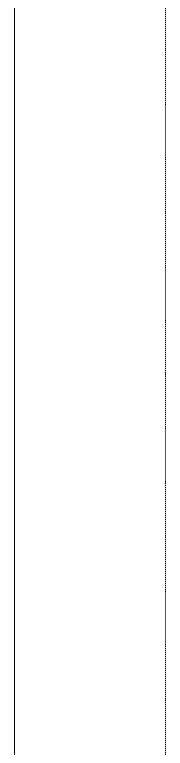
# Model space of a CAD drawing. Header units: millimetres. Extents: x 2179 to 48742, y 3478 to 161002.
# Drawn here: x 38717 to 38867, y 126321 to 127050 of the extents above; entities that cross this region are included whole.
import ezdxf

# ---------------------------------------------------------------- set-up
doc = ezdxf.new("R2010")
doc.units = ezdxf.units.MM
doc.linetypes.add('3_Čárkovaná 1_0mm', pattern=[2, 1, -1])
doc.layers.add('A-DETL-MBND', color=7, linetype='3_Čárkovaná 1_0mm', lineweight=9)
doc.layers.add('A-FLOR', color=7, linetype='Continuous', lineweight=9)

msp = doc.modelspace()

# ---------------------------------------------------------------- linework, layer by layer
at = {"layer": 'A-DETL-MBND'}
for p, q in [((38717.28, 150631.37), (38717.28, 124914.39)), ((38717.28, 124914.39), (38717.28, 150631.37)), ((38867.28, 150631.37), (38867.28, 124764.39)), ((38867.28, 124764.39), (38867.28, 150631.37))]:
    msp.add_line(p, q, dxfattribs=at)
at = {"layer": 'A-FLOR'}
msp.add_line((38717.28, 153876.78), (38717.28, 124914.39), dxfattribs=at)

doc.saveas('drawing.dxf')
